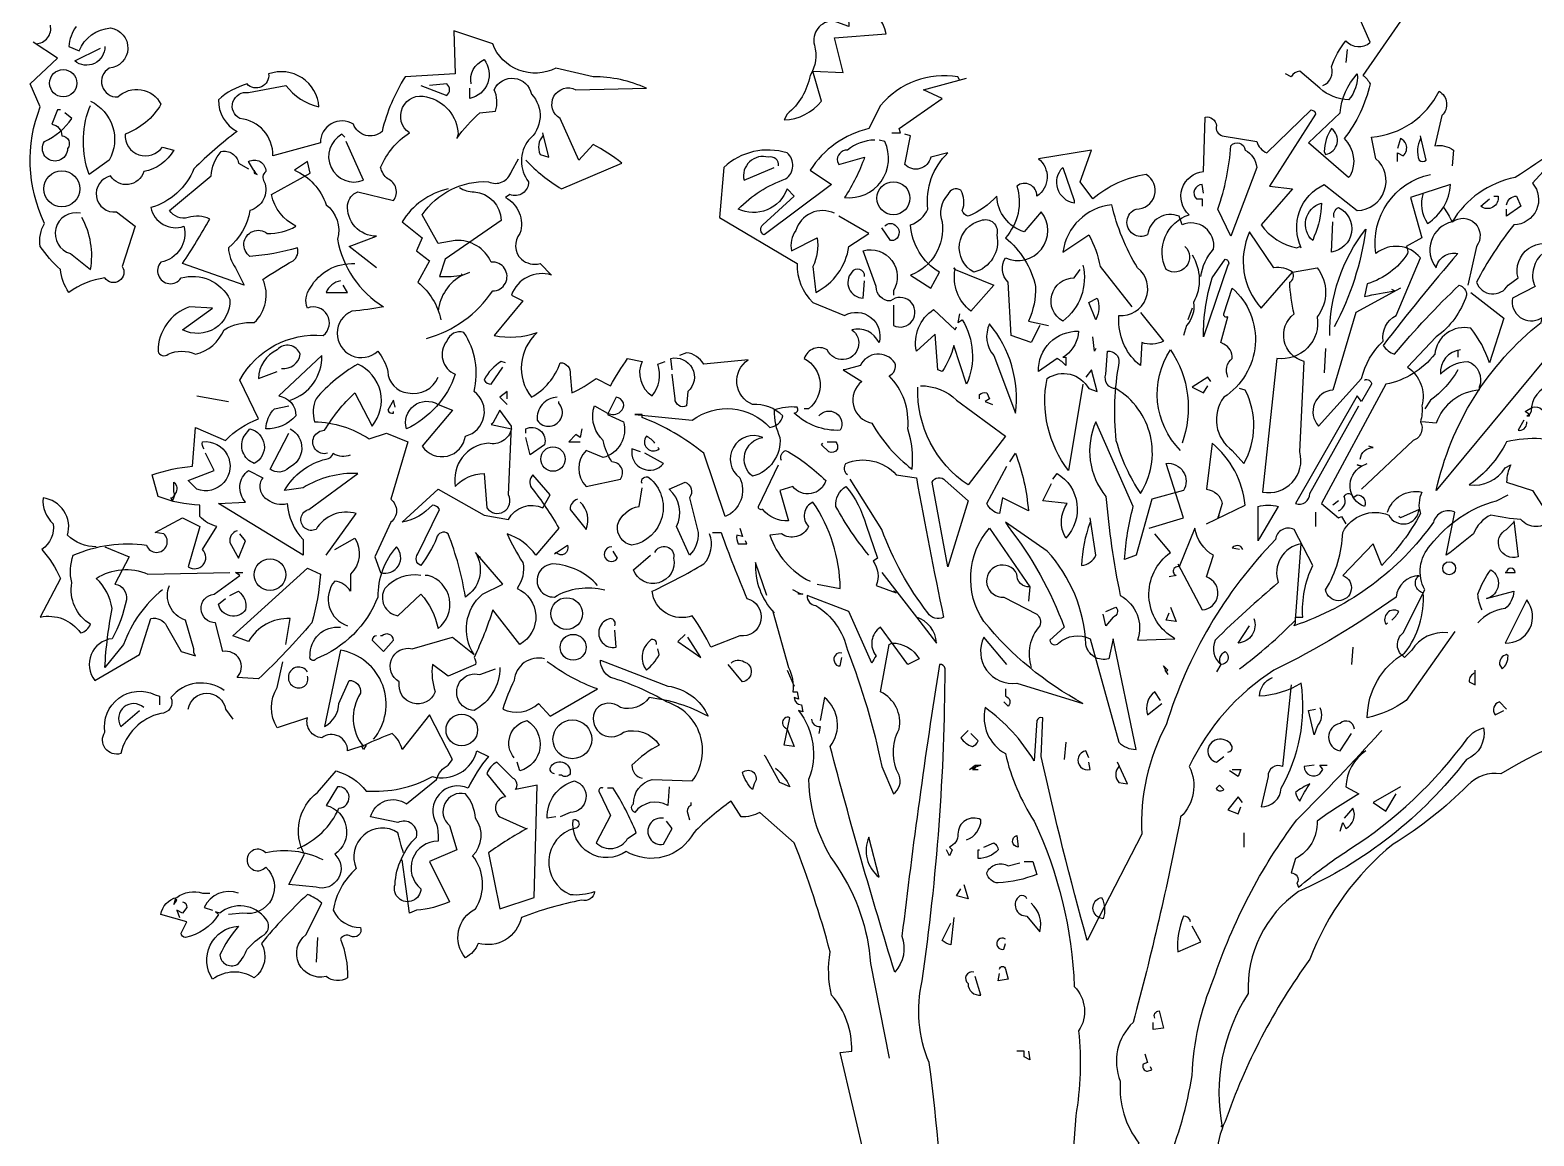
# Model space of a CAD drawing. Extents: x 41749 to 92598, y -24291 to 29432.
# Drawn here: x 43452.2 to 43516.6, y -23389.5 to -23342.2 of the extents above; entities that cross this region are included whole.
import ezdxf

# ---------------------------------------------------------------- set-up
doc = ezdxf.new("R2010")
doc.units = 0
doc.header["$MEASUREMENT"] = 0
doc.layers.get('0').update_dxf_attribs({"linetype": 'CONTINUOUS'})
doc.layers.add('ADAKENARI', color=7, linetype='CONTINUOUS')
doc.layers.add('SıVA', color=7, linetype='CONTINUOUS')

# ---------------------------------------------------------------- blocks, each defined once
blk = doc.blocks.new('agç2')
at = {"color": 0}
for points in [[(17.57, 89.402, 0.4142), (17.928, 90.179, -0.085083), (18.526, 91.255, 0.409286), (19.542, 91.195), (19.064, 92.271, -0.286789)], [(21.275, 92.749), (19.243, 89.821, -0.099014), (19.542, 89.462, -0.106323), (18.466, 87.191, -0.326889), (18.705, 85.637), (18.645, 85.578), (16.972, 87.012), (18.287, 88.267, -0.165176), (19.004, 89.88, -0.200851), (18.645, 88.805, -0.173203), (17.45, 89.283), (16.614, 90, 0.236053), (16.255, 89.761), (16.016, 89.88)], [(2.271, 94.183, -0.140045), (1.614, 95.08, 0.57489), (0.239, 94.721), (-0.657, 93.645, 0.29335), (-2.211, 93.287), (-2.151, 91.853), (-2.809, 92.092, 0.477875), (-3.586, 91.076, -0.21463), (-3.765, 89.821, -0.178345), (-4.721, 88.207), (-4.841, 87.968, 0.217789), (-3.287, 88.745), (-3.645, 90), (-2.39, 89.94), (-2.749, 91.375), (-0.598, 91.554, 0.213028), (-1.614, 92.869, -0.817993), (-0.837, 93.287, 0.658905), (0.717, 94.482), (1.434, 94.422)], [(-35.976, 91.135, 0.475967), (-35.378, 91.912, 0.663971)], [(-34.303, 91.853, 0.15036), (-34.602, 91.016), (-34.183, 90.837, -0.28447), (-32.869, 91.793, -0.892212), (-32.928, 90.12, 0.789642), (-32.57, 88.924, -0.497391), (-30.777, 88.625, -0.176483), (-32.271, 87.371, 0.748825), (-30.717, 86.833), (-30.239, 86.713, -0.225281), (-31.494, 85.817, -0.647598), (-32.869, 85.637, 0.955292), (-32.629, 84.143), (-31.853, 83.546), (-32.39, 81.873, -1), (-33.108, 81.394, 0.125122), (-34.602, 80.797, -0.137939), (-34.96, 81.753, -0.062256), (-35.797, 82.709, -0.18132), (-35.618, 83.665, -0.210037), (-35.797, 88.506), (-36.215, 89.462), (-35.08, 90.538), (-36.096, 91.195)], [(-15.598, 86.295, 0.068298), (-14.104, 85.1), (-11.594, 86.175, 0.035156), (-12.789, 86.952), (-13.386, 86.295), (-14.163, 88.028, -0.984375), (-13.506, 89.223), (-10.578, 89.283, 0.108856), (-12.789, 89.761), (-14.343, 90.12, -0.448303), (-16.972, 91.135), (-18.586, 91.673), (-18.526, 89.88), (-20.618, 89.761, 0.080551), (-21.574, 87.49, -0.524551), (-22.769, 87.789, 0.59317), (-24.143, 87.012), (-26.116, 86.474, 0.390503), (-27.49, 88.028, -0.868866), (-27.131, 89.104), (-25.578, 89.402, 0.173203), (-24.203, 88.506, 0.499069), (-26.295, 89.88, -0.72995), (-27.191, 89.462, 0.115616), (-28.386, 88.805, 0.276978), (-27.61, 87.49, 0.033035), (-29.402, 85.936, -0.228363), (-31.195, 84.323, 0.456192), (-29.821, 83.546, -0.433426), (-30.777, 82.052, 1.078903), (-29.94, 81.394, -0.36409), (-27.908, 80.498, -0.580322), (-29.88, 79.243), (-28.625, 80.139), (-29.582, 80.199, 0.321106), (-30.896, 78.347, 0.566177), (-30.478, 78.227, -0.211075), (-29.343, 78.227, 0.243835), (-28.147, 79.243, -0.145935), (-26.892, 79.542, 0.321701), (-26.534, 81.335, -0.013153), (-25.279, 82.112, 0.333328), (-25.1, 82.649, -0.053406), (-27.072, 82.291, -1.029831), (-26.355, 83.247, 0.141342), (-25.159, 83.546, -0.23027), (-26.175, 84.861), (-24.562, 85.757), (-24.681, 86.235), (-25.219, 85.876, -0.215332), (-23.904, 84.442, -0.302765), (-23.426, 83.008, 0.214661), (-21.514, 80.199, -0.032745), (-22.829, 80.02, 1.185196), (-21.753, 78.347, -0.115112), (-21.335, 77.51, 0.379791), (-20.498, 76.614, 0.362045), (-19.243, 77.271)], [(-33.108, 91.016, -0.637756), (-34.363, 90.418), (-33.287, 90.956)], [(-17.869, 89.462, -0.350769), (-17.331, 90.478, -0.561172), (-17.928, 88.865), (-17.928, 89.283)], [(-21.813, 81.813), (-22.948, 82.709), (-21.813, 83.127, -0.43013), (-23.008, 84.442, -0.263626), (-22.59, 84.98), (-21.096, 84.622, 0.489075), (-21.335, 85.518, -0.178345), (-21.633, 85.996, -0.14975), (-20.438, 87.43, -0.856918), (-19.721, 88.924, -0.338852), (-18.406, 87.371), (-18.466, 87.191, -0.055374), (-17.51, 88.267), (-16.853, 88.327, 0.195877), (-16.912, 89.223, -0.724503), (-15.359, 89.044, -0.43483), (-15.478, 87.131, 0.345184), (-15.478, 85.398, -0.544022), (-16.255, 84.861), (-16.434, 84.741, -0.362045), (-15.837, 83.247, 0.396576), (-15.777, 82.171, 0.236053), (-15, 81.992), (-14.522, 81.514, 0.401123), (-16.195, 80.677), (-15.717, 80.438), (-16.912, 79.004, 0.137604), (-15.12, 79.124, 0.396027), (-15.359, 76.434, 0.180374), (-14.163, 77.869, -0.463791), (-13.745, 77.39), (-13.685, 76.614, 0.051575), (-12.669, 77.211), (-12.072, 76.912, -0.023788), (-11.355, 78.048), (-10.757, 77.928, 0.368179), (-10.339, 76.494, 0.264557), (-10.1, 77.809), (-9.801, 77.928)], [(2.45, 89.641), (2.39, 89.761, 0.262833), (-0.837, 88.566), (-1.315, 87.61, 0.194489), (-3.765, 85.876), (-2.869, 85.279), (-5.677, 83.187, -0.535172), (-5.737, 83.606), (-4.422, 84.801), (-4.721, 85.1, -0.445358), (-6.753, 84.263, -0.112671), (-4.781, 85.518, 0.498764), (-4.721, 86.594, 0.269211), (-7.351, 85.996), (-7.53, 83.904), (-4.303, 81.992, 0.212448), (-3.645, 80.378), (-2.331, 79.841, -0.669449), (-0.896, 78.705, 0.362045), (-2.032, 79.243, -1.319412), (-3.048, 78.406, 0.480621), (-4.004, 78.048, -0.538818), (-3.825, 75.956), (-4.004, 75.956)], [(-19.96, 89.402), (-18.884, 88.984, 0.5), (-18.884, 89.462), (-19.602, 89.402)], [(11.833, 82.709, -0.931778), (11.056, 81.753, -0.45929), (12.012, 84.024, -0.660172), (12.61, 85.817), (12.669, 88.088, -0.442368), (13.147, 87.729, 0.4142), (13.386, 87.311), (14.821, 87.072, 0.219635), (15.239, 86.594), (17.092, 88.386, -0.333328), (17.271, 88.207), (15.359, 85.219), (16.315, 85.1), (15, 83.606, 0.188675), (16.494, 82.649), (16.614, 82.709), (16.673, 82.649, -0.420059), (17.629, 85.279), (19.004, 84.203, 0.685608), (19.781, 86.355), (19.602, 87.251, 0.263565), (22.41, 89.163, -0.49028), (22.53, 88.147), (22.231, 86.892, -0.205246), (23.008, 86.713), (22.948, 86.056)], [(-34.96, 88.386), (-35.08, 88.386), (-35.319, 87.789, -0.38205), (-34.9, 87.311, -0.618027), (-34.661, 86.773, -1.341293), (-35.618, 87.072, 0.132751), (-34.482, 88.028), (-34.781, 88.267)], [(-33.705, 88.745, -0.432632), (-32.928, 86.295), (-33.765, 85.697, -0.173904), (-33.765, 88.446), (-33.705, 88.566)], [(17.689, 86.534, 0.659393), (17.928, 87.61, 0.139038), (17.629, 86.653), (17.689, 86.534)], [(28.865, 87.968, -0.032425), (25.578, 85.578, 0.210526), (22.948, 83.725, 0.557053), (22.291, 81.813, -0.431534), (23.187, 82.41, 0.015289), (20.08, 78.586, 0.162277), (20.558, 78.227, -0.030579), (23.247, 81.096, -0.355026), (23.546, 80.677, -0.161758), (22.291, 78.944), (21.096, 77.689, -0.32045), (21.693, 76.076, -0.099014), (21.633, 75.418, -0.46698), (21.335, 74.641), (19.183, 72.61)], [(-23.127, 87.251), (-23.247, 87.371, 0.940445), (-22.351, 85.458), (-23.068, 87.072)], [(-14.88, 87.311, 0.292984), (-15, 86.534), (-14.641, 86.414), (-14.88, 87.43)], [(-1.076, 87.131, 0.162277), (-2.211, 86.713, 0.463791), (-2.629, 86.235), (-2.57, 86.116), (-1.494, 86.414, -0.058853), (-2.331, 84.741, 0.588898), (-0.657, 87.072), (-0.896, 87.131)], [(5.797, 79.422), (5.438, 78.705), (4.602, 79.004), (4.482, 81.215, -0.355026), (4.363, 82.231, 0.788391), (5.857, 84.143), (5.139, 83.307, -0.312881), (4.004, 84.801, -0.116058), (2.809, 83.964, -0.265564), (2.57, 84.203, 0.226822), (2.51, 85.04, 0.49527), (1.972, 84.861, 0.295303), (1.733, 83.725, -0.346893), (0.418, 81.514), (1.255, 80.976), (1.614, 81.633, -0.244461), (0.418, 83.606, 0.215332), (1.135, 84.263, -0.236053), (1.972, 86.594), (1.255, 86.414, -0.59729), (0.179, 86.116), (0.418, 87.311), (0.179, 87.371)], [(13.745, 83.127), (13.207, 84.263, 0.065445), (13.745, 86.892, -0.659393), (14.343, 86.713, -0.236053), (14.821, 85.996), (13.745, 83.127)], [(20.677, 86.235), (20.677, 86.594), (20.916, 86.474, 0.302765), (21.036, 86.952, 0.265564), (20.797, 87.191), (20.677, 86.773)], [(21.633, 87.191, 0.195877), (21.574, 86.295, 0.4142), (21.873, 86.295), (21.633, 87.311)], [(28.207, 87.43), (26.295, 85.339, -0.63649), (25.518, 83.606, 0.04776), (23.964, 81.215, 0.639832), (25.279, 81.096), (25.697, 81.394, -0.689148), (27.43, 82.649, 0.369919), (26.355, 81.813, 0.225418), (26.414, 81.036), (25.458, 80.558, 0.638885), (26.653, 79.721, -0.813461), (26.892, 78.108), (22.291, 72.55, -0.173706), (26.653, 79.542, -0.490295), (28.984, 80.677), (28.446, 79.721, -0.489075), (28.984, 78.765), (31.375, 79.124), (31.673, 78.825)], [(-26.892, 85.876), (-26.892, 85.757), (-26.773, 85.697, -0.051575), (-27.131, 86.235, -0.580322), (-26.414, 85.817, 0.442368), (-26.474, 85.398, -0.445358), (-27.072, 84.203, -0.177689), (-27.968, 82.649, 0.15036), (-27.669, 81.813), (-27.311, 81.096), (-29.88, 81.992, 0.019806), (-28.745, 83.845, 0.195877), (-29.641, 83.904, -0.32045), (-30.418, 84.203), (-28.685, 85.637, -0.171616), (-28.267, 86.653, -0.427887), (-27.55, 86.175), (-27.131, 85.936)], [(-5.08, 86.056, 0.541687), (-5.498, 86.414, 0.576218), (-6.514, 85.458), (-5.259, 85.996)], [(12.49, 81.454, -0.149368), (13.028, 82.59, 0.589905), (11.713, 83.606), (11.594, 83.964, 0.490158), (10.279, 83.187, -1.060547), (9.801, 84.263, 0.776093), (10.219, 85.697, 0.142365), (8.008, 84.681), (7.47, 85.398), (7.948, 86.713), (5.737, 86.355, -0.50354), (5.677, 84.801, 0.628937), (4.841, 85.219, -0.265564), (4.363, 83.068, -0.169571), (5.618, 81.036, -0.119873), (5.319, 79.602), (6.155, 79.422)], [(-19.721, 78.884, 0.179703), (-16.972, 80.857, 1.048752), (-17.032, 82.052, 0.319077), (-18.526, 82.948), (-19.243, 82.829), (-19.9, 84.024, -0.261322), (-17.151, 85.398, 0.45993), (-16.195, 85.817), (-15.896, 86.355)], [(7.231, 84.622), (7.231, 84.502, -0.602081), (6.753, 85.996), (7.231, 84.622)], [(-18.347, 85.159, 0.15036), (-17.749, 84.98, -0.384125), (-16.614, 83.785), (-18.944, 82.171), (-19.183, 81.454, 0.045349), (-18.227, 81.514), (-17.928, 81.633)], [(12.61, 84.92), (12.55, 85.279, 0.663971), (12.311, 84.681), (12.55, 84.681), (12.55, 84.382)], [(20.797, 80.976), (18.944, 79.96), (17.988, 76.733, 0.621735), (17.39, 75.239), (19.183, 77.211, -0.145264), (20.08, 78.765, -0.318115), (20.618, 79.841), (21.633, 82.231, 0.4142), (19.781, 82.41, -0.3983), (22.052, 85.697)], [(21.753, 84.92, 0.240036), (21.932, 83.665, 0.2379), (22.888, 85.279), (21.215, 84.741), (21.693, 83.068), (21.036, 82.709, -0.236053), (21.096, 82.41, -0.178345), (19.422, 81.155), (19.303, 80.618, -0.026764), (20.558, 80.857), (20.438, 80.916)], [(-18.825, 85.1, 0.203552), (-20.737, 83.725), (-19.9, 83.068), (-20.139, 82.53), (-19.602, 82.112), (-20.08, 81.215, -0.169113), (-19.124, 79.661)], [(28.028, 74.402, 0.152817), (25.219, 74.582, -0.122787), (23.665, 72.789, 0.295853), (25.159, 73.506), (25.398, 73.625, 0.119873), (25.219, 72.908), (26.295, 72.55), (27.072, 71.355, -0.477066), (25.817, 71.355, -0.0401), (24.562, 71.534, 0.198517), (23.845, 70.757, -0.006836), (22.709, 69.861), (23.068, 71.653, 0.45993), (22.171, 71.235, -0.158264), (16.375, 66.932), (16.434, 67.052), (16.434, 67.291), (16.733, 67.291, -0.124191), (17.151, 69.442), (16.375, 70.936, 0.514618), (15.598, 70.518, 0.118927), (11.056, 62.809, 0.137955), (10.04, 58.267), (8.247, 54.801, -0.704712), (8.367, 55.637, -0.204086), (8.426, 54.741), (8.247, 54.801), (7.769, 53.845, -0.014694), (5.857, 61.494), (5.916, 63.108, 0.4142), (5.677, 62.988), (5.558, 61.315, 0.101822), (3.526, 63.526, 0.33992), (4.363, 61.614, 0.085938), (5.558, 58.805, -0.100525), (7.231, 51.932, -0.35463), (7.41, 50.08, -0.067169), (7.291, 46.554), (6.574, 36.873)], [(1.853, 41.116, 0.021927), (1.195, 48.765, -0.158203), (0.896, 52.171, 0.03566), (1.853, 65.139, 0.4142), (1.614, 65.319, 0.009659), (0.06, 54.024, -0.276978), (-0.239, 52.53, -0.010941), (-2.928, 61.912, 0.406937), (-3.167, 63.944), (-3.347, 62.988)], [(17.151, 82.948, -0.592255), (17.51, 84.502, -0.099731), (17.211, 83.127), (17.151, 82.948)], [(24.681, 84.801), (24.861, 84.801, -0.707504), (24.143, 84.382), (24.502, 84.681)], [(25.219, 84.442, -0.380188), (25.637, 84.801), (25.817, 84.382), (25.219, 83.964), (25.219, 84.263)], [(-34.124, 84.084, 0.975662), (-34.542, 82.41), (-33.705, 81.753, 0.17128), (-34.064, 83.904)], [(-2.749, 84.084, 0.456619), (-4.363, 83.367, 0.205246), (-4.542, 82.53), (-3.466, 83.068, -0.146759), (-3.645, 81.873), (-3.526, 80.797, 0.245285), (-2.151, 82.709), (-1.315, 83.247), (-2.57, 83.964)], [(9.98, 79.96), (10.936, 78.765, -0.204086), (10.04, 78.705), (9.98, 77.749, -0.226822), (9.084, 79.602), (9.084, 79.841, 0.749039), (9.861, 81.813, -0.077942), (8.785, 84.442, 0.34404), (6.753, 82.47), (7.829, 83.187, -0.080353), (8.307, 81.873), (9.622, 80.199)], [(18.048, 83.904, -0.4142), (18.227, 84.323, -0.738571), (17.928, 82.47), (17.988, 83.725)], [(22.59, 84.323, -0.062256), (22.948, 83.725, -0.882339), (23.964, 82.709), (23.606, 81.096)], [(-0.657, 83.546, -0.5), (-0.179, 83.546, -0.582718), (-0.299, 82.948), (-0.418, 82.948), (-0.777, 83.486)], [(3.347, 83.785, -0.630219), (4.004, 83.187, -0.40654), (3.048, 81.633, -0.689621), (3.347, 83.785)], [(16.315, 81.633), (17.331, 81.813, -0.352936), (17.331, 79.781, -0.5103), (15.657, 78.048), (15.06, 72.49, 0.554825), (16.614, 74.163), (16.793, 77.928, -0.628204), (16.375, 79.9, -0.044617), (16.195, 81.215, 0.4142), (16.315, 81.633, 0.205246), (15.538, 81.813), (14.522, 83.307, 0.298126), (15, 80.139), (16.315, 81.633)], [(17.869, 79.004, -0.174072), (19.363, 83.426, -0.088486), (18.048, 79.363)], [(-33.466, 70.219, -0.206955), (-34.661, 70.697, 0.457672), (-35.677, 72.251, 0.243301), (-35.259, 71.175, -0.282349), (-35.737, 70.1, -0.081024), (-34.96, 68.904), (-35.797, 67.291, -0.303375), (-34.124, 66.633, 0.224854), (-33.705, 66.992, -0.311218), (-34.482, 68.725, -0.155243), (-34.422, 69.861, -0.142853), (-31.375, 70.279, 1.280762), (-30.657, 70.757), (-31.016, 70.817), (-29.88, 71.414), (-29.163, 71.056), (-29.641, 69.382, 0.904984), (-29.044, 70.1), (-28.446, 71.056, -0.135742), (-29.163, 71.474), (-29.163, 71.952, -0.08728), (-30.896, 72.311), (-31.135, 73.207, -0.068298), (-29.462, 73.566), (-29.343, 75.179), (-28.088, 74.641, -0.111496), (-26.713, 75.538), (-27.49, 77.151, -0.299683), (-24.024, 79.004, 0.876053), (-24.681, 80.139, -0.268112), (-24.562, 80.976, -0.290573), (-22.709, 81.992)], [(-0.299, 80.259), (-0.299, 79.422, 1.877945), (-0.418, 80.438, -0.4142), (-1.016, 81.036), (-1.554, 82.53, -0.674286), (-0.299, 80.857), (-0.299, 80.677)], [(12.131, 82.351, -0.272202), (12.191, 80.378, -0.236053), (11.892, 79.422), (11.773, 79.004)], [(12.61, 78.944, -0.079437), (12.968, 81.394), (13.506, 82.171, -0.618027), (13.625, 81.932), (12.61, 78.944)], [(-18.287, 81.574), (-18.227, 81.514, 0.247803), (-19.243, 80.02)], [(-1.494, 81.454, 0.741867), (-2.032, 81.633, 0.6409), (-1.554, 80.558), (-1.494, 81.275)], [(2.271, 81.753), (3.884, 81.096), (2.928, 80.02, -0.284134), (2.271, 81.753), (2.211, 81.813), (2.271, 81.753)], [(7.59, 81.932, -0.297256), (6.753, 79.602, -0.782791), (7.231, 81.394), (7.47, 81.753)], [(-23.307, 81.275, 0.25296), (-23.904, 80.797), (-23.008, 80.797), (-23.187, 81.096)], [(13.625, 77.271, -0.35614), (13.805, 78.048, 0.302765), (13.446, 78.645), (13.327, 78.705), (13.625, 79.781, -0.618027), (13.446, 79.9), (13.805, 80.976, -0.499023), (13.446, 76.434, 0.420273), (13.805, 74.223), (14.283, 73.685, 0.254562), (14.343, 76.733), (14.104, 76.793)], [(23.725, 80.797), (25.1, 79.721), (24.502, 77.869, 0.096893), (23.725, 79.303, 0.449585), (22.231, 78.227, -0.175735), (20.199, 76.972), (17.51, 72.012), (18.227, 71.414), (18.347, 71.474), (18.526, 71.175)], [(8.127, 79.661), (7.829, 80.378), (8.187, 80.558, -0.195877), (8.127, 79.661)], [(2.45, 79.9), (2.39, 79.542), (2.57, 79.661, -0.242218), (2.749, 76.972), (2.211, 78.586, -0.092926), (1.733, 77.51), (1.554, 77.57), (1.434, 79.064), (0.657, 78.347, -0.309006), (1.375, 80.08), (2.271, 79.243), (2.331, 79.363)], [(3.705, 79.482, 0.305054), (3.884, 78.167), (4.781, 75.777, 0.208984), (3.705, 79.482)], [(-19.243, 76.135), (-18.645, 75.896), (-19.9, 74.402, 0.693726), (-18.108, 74.821, 0.640244), (-17.749, 76.673, 0.209961), (-18.167, 79.124, 0.4142), (-18.884, 78.765, 0.502121), (-18.526, 77.39, -0.199463), (-20.558, 75.12, -0.690872), (-19.243, 76.135)], [(6.873, 78.167), (6.753, 78.108), (6.873, 78.108), (6.873, 77.749, 0.099014), (6.514, 78.048), (5.737, 77.51, -0.428558), (7.41, 79.183, -0.211655), (6.873, 78.167)], [(-25.757, 77.629, 0.403595), (-24.98, 78.227, 0.566177), (-25.936, 78.406, 0.2939), (-26.713, 77.211), (-25.936, 77.51)], [(-3.406, 75.657, -0.923187), (-2.51, 75.06, -0.205933), (-4.422, 75.777, 0.618027), (-4.303, 76.016, 0.123093), (-5.259, 75.896, 0.111496), (-5.02, 74.761, -0.361099), (-6.155, 73.147, -0.656662), (-5.737, 74.761, 0.887543), (-6.693, 73.088, -0.427811), (-7.291, 71.474), (-8.187, 74.104, 0.077148), (-10.757, 75.598), (-10.757, 75.717), (-11.056, 75.717), (-8.665, 75.478, -0.386002), (-5.438, 75.179, 0.310577), (-4.9, 75.657, 0.21463), (-6.155, 76.135, -0.608597), (-6.335, 77.988), (-8.187, 77.809, 0.236053), (-8.904, 78.287), (-9.203, 78.167)], [(-2.331, 77.57), (-2.39, 77.57), (-1.614, 77.092, 0.643906), (-1.195, 75.359, 0.101837), (0.478, 73.446, 0.105927), (0.299, 75.12, 0.22554), (-0.478, 77.331, 0.4142), (-0.239, 77.869, 0.580322), (-1.673, 77.749), (-2.331, 77.57)], [(8.964, 76.793, -0.523941), (8.546, 77.39), (8.606, 78.347, -0.5), (9.084, 77.869, 0.072708), (8.964, 74.641, 0.077194), (9.98, 72.43, 0.423996), (8.964, 76.793)], [(11.653, 74.223, -0.356445), (11.235, 78.406, -0.241074), (11.713, 74.522)], [(23.307, 78.406, 0.4142), (22.47, 77.39, -0.198578), (23.606, 77.928, -0.4142), (24.084, 76.853), (24.084, 76.733, 0.297668), (22.291, 75.359), (21.693, 75.418)], [(-25.398, 76.315, 0.335266), (-24.084, 78.167), (-25.876, 76.494, -0.380188), (-25.159, 75.657, -0.218826), (-26.414, 75.12, -0.173203), (-26.056, 75.956), (-25.458, 76.076)], [(-23.845, 74.104, -1.144211), (-23.964, 75.06, -0.070038), (-22.709, 76.614), (-21.992, 75.239, 0.501633), (-22.59, 77.809, 0.085571), (-24.323, 76.375, 0.186783), (-24.382, 75.418, -0.14386), (-22.112, 74.701), (-21.394, 74.94), (-20.498, 74.582), (-21.215, 72.191, -0.506302), (-21.215, 71.235), (-21.873, 69.801), (-21.633, 69.143, 0.762985), (-20.976, 70.219, 0.185364), (-21.753, 68.127, -0.20929), (-24.323, 65.558, -1), (-24.562, 65.677, -0.463791), (-23.307, 66.873)], [(-16.434, 77.869), (-16.614, 77.928, 0.132751), (-17.331, 77.151, 0.236053), (-17.032, 76.972), (-16.554, 77.689)], [(-9.502, 77.57), (-9.562, 78.048, -0.775711), (-8.845, 76.673), (-8.904, 76.076, -0.566177), (-9.382, 76.375), (-9.502, 77.39)], [(7.59, 76.972), (6.992, 73.386, -0.216599), (6.096, 77.211, -0.447189), (7.829, 76.793), (8.187, 76.673), (7.948, 77.57), (7.709, 77.271)], [(19.303, 77.151, -0.535172), (19.602, 76.972), (19.183, 76.255), (19.004, 76.494), (16.434, 72.012, 0.523941), (17.032, 72.43), (19.064, 76.076)], [(23.187, 77.57, -0.109482), (22.052, 76.315), (21.813, 75.956)], [(26.295, 76.016, -0.632065), (26.773, 75.538), (26.773, 75.299), (27.49, 76.255, -0.680847), (27.729, 75.717), (27.55, 74.821, 0.580322), (28.386, 76.315, 0.820084), (26.235, 75.837), (26.175, 75.717), (25.996, 75.837), (26.295, 76.016)], [(-14.283, 76.434, 0.437042), (-15.12, 75.478, 1.073196), (-14.223, 76.195), (-14.223, 76.255)], [(-12.191, 75.777, 0.323349), (-11.653, 75.837, 0.697281), (-11.833, 76.434), (-12.191, 75.717), (-11.534, 75.418, -0.421158), (-12.371, 73.924), (-13.088, 74.223, 0.400543), (-13.088, 72.729), (-11.653, 73.028, 0.60791), (-12.012, 73.745, -0.092926), (-12.371, 74.641, -0.257919), (-12.789, 75.896), (-12.729, 76.076), (-12.191, 75.777)], [(0.837, 76.912, -0.195694), (2.331, 76.315), (4.363, 74.821), (2.809, 72.789, -0.258652), (0.717, 76.853)], [(3.287, 76.375), (3.287, 76.554, -0.236053), (3.586, 76.614), (3.705, 76.375), (3.526, 76.255), (3.825, 76.135)], [(-21.036, 76.016), (-21.096, 76.315), (-21.335, 75.896, 0.4142), (-21.096, 75.777), (-21.096, 75.837)], [(-16.972, 75.359), (-17.032, 75.299), (-16.195, 75.12, -0.422256), (-17.151, 74.522, 0.445663), (-18.526, 72.729, -0.209656), (-17.331, 73.267), (-17.211, 71.833, 0.945984), (-16.315, 72.371), (-16.195, 75.239), (-16.673, 75.896), (-16.972, 75.359)], [(-27.072, 75.12, -0.701004), (-26.892, 73.685, -0.468369), (-27.311, 74.821), (-27.072, 75.12)], [(-25.398, 75.12, -0.632828), (-25.458, 73.506, -0.388977), (-26.235, 73.446), (-25.458, 74.94)], [(-15.598, 74.94), (-15.598, 75.12, -0.669312), (-14.821, 74.462), (-15.418, 74.044), (-15.598, 74.761)], [(10.339, 70.996), (11.773, 71.414), (11.056, 73.685, -0.618027), (11.773, 72.55), (10.458, 72.191), (9.801, 69.861), (9.323, 69.681, -0.048447), (9.681, 71.892), (8.127, 75.418, 0.283707), (8.546, 72.311, 0.030441), (9.143, 68.187, -0.369919), (9.861, 66.335), (11.414, 66.394, -0.550293), (11.235, 69.98), (10.578, 70.757)], [(25.936, 75.478), (25.697, 75.06, 0.45993), (26.056, 75.359), (26.056, 75.418)], [(-28.984, 74.283, -0.236053), (-29.044, 74.582, -1.2724), (-29.283, 72.61), (-29.641, 72.968), (-28.566, 73.386), (-28.924, 74.104)], [(-10.219, 74.522, 0.099014), (-10.578, 74.821, 0.895035), (-10.04, 74.283), (-10.1, 74.343)], [(-3.048, 74.582), (-2.689, 74.582, -0.236053), (-2.629, 74.283, -0.4142), (-2.988, 74.163), (-3.287, 74.462), (-3.227, 74.522)], [(12.729, 71.175), (14.343, 71.952, 0.194931), (12.968, 74.522), (12.729, 72.61, -0.335129), (13.386, 72.012), (13.207, 71.414), (13.267, 71.534)], [(-23.904, 69.861), (-22.649, 71.594, 0.345856), (-24.323, 70.936, -1.086792), (-24.622, 71.773), (-22.59, 73.267, 0.147873), (-24.861, 72.669), (-25.637, 72.55, -0.205246), (-23.904, 73.865, 0.343094), (-23.606, 74.104, 0.248367), (-22.888, 74.044)], [(-10.817, 74.163), (-11.175, 74.283, 0.784103), (-9.861, 73.685), (-10.637, 74.104)], [(-4.96, 73.805, -0.4142), (-4.781, 74.223, -0.068741), (-3.108, 72.968, -0.613083), (-4.482, 72.729), (-5.02, 72.55), (-4.661, 71.295, -0.248093), (-5.737, 71.773, -0.618027), (-5.916, 71.892), (-5.08, 73.625)], [(4.542, 73.745), (4.781, 74.104, -0.071396), (5.319, 71.713), (4.243, 72.251), (4.124, 71.594, -0.236053), (3.586, 72.012), (4.422, 73.566)], [(19.124, 73.865, -0.368179), (19.661, 74.343), (19.482, 74.402)], [(-28.386, 72.012), (-27.251, 72.072, -0.451447), (-27.131, 73.386), (-26.534, 73.088, 0.461777), (-26.355, 72.191, 0.236053), (-25.518, 72.012, 0.176865), (-24.861, 70.518), (-24.861, 69.861), (-28.386, 72.012)], [(-2.211, 73.207, -0.369919), (-2.271, 73.685, -0.322647), (-0.179, 73.207), (0.657, 73.088, 0.00798), (1.793, 67.291, -0.4142), (1.135, 67.47, -0.077515), (-0.777, 70.936), (-2.092, 73.028)], [(6.335, 73.028), (6.514, 73.267, -0.480316), (6.873, 70.578, -0.290115), (6.932, 72.012), (5.916, 72.131), (6.275, 72.849)], [(18.227, 71.713, 0.4142), (18.466, 72.311, -0.819794), (18.825, 72.251), (19.004, 72.371, -0.566177), (19.303, 71.892, -0.644958), (19.183, 73.566), (19.004, 73.625), (19.183, 73.566), (19.422, 73.685)], [(-30.179, 72.43), (-30.299, 72.131), (-30.359, 72.251, 0.618027), (-30.239, 72.49), (-30.239, 72.908, -0.369919), (-30.179, 72.43)], [(-17.629, 69.861, -0.38205), (-18.108, 68.127, 0.053894), (-18.825, 70.757, 0.566177), (-19.303, 70.578, -0.062256), (-19.96, 69.442, -0.535172), (-20.08, 69.92), (-19.183, 71.773, 0.236053), (-19.482, 71.952, -0.164429), (-20.737, 71.235), (-19.243, 72.61), (-17.331, 71.534), (-16.315, 71.355, -0.400864), (-14.88, 71.833), (-14.582, 72.371), (-15.299, 73.207, 0.343094), (-15.359, 72.669, -0.040558), (-14.223, 70.996), (-15.179, 69.861, 0.162277), (-16.375, 70.757, 0.038391), (-15.717, 69.562, -0.212204), (-15.956, 68.486, -0.615097), (-15.837, 66.155), (-16.972, 67.59, -0.03656), (-17.749, 65.618, -0.236053), (-17.689, 65.319), (-18.825, 64.841), (-19.482, 65.319, 0.109772), (-19.363, 64.183, -0.906464), (-20.857, 64.602, -0.872879), (-20.319, 65.976), (-18.645, 66.454), (-17.749, 65.737, -0.380005), (-17.39, 68.247), (-16.554, 68.665), (-17.689, 69.98)], [(-10.757, 72.849, -0.780762), (-10.458, 73.088, -0.63501), (-11.175, 70.279, -0.403961), (-11.773, 71.116, -0.290024), (-10.876, 71.892), (-10.757, 72.669)], [(-8.785, 69.861), (-9.323, 71.056, 0.335037), (-9.622, 72.61), (-8.964, 72.908, -0.5), (-8.785, 72.251), (-8.426, 70.817, -0.220596), (-8.785, 69.861)], [(-1.315, 69.861, -0.047333), (-2.689, 71.892, -0.291199), (-2.271, 72.729, -0.104111), (-1.434, 71.116), (-0.956, 69.741), (-1.135, 69.622, -0.257767), (-1.016, 68.606), (-0.179, 68.307), (-0.299, 68.367)], [(1.972, 69.382), (1.315, 72.908, -0.561981), (1.853, 72.968), (2.809, 72.131), (1.972, 69.382)], [(-13.446, 72.191, 0.355026), (-13.745, 71.773), (-13.088, 70.936, 0.313034), (-13.327, 72.072)], [(-3.466, 68.665), (-2.51, 68.486, 0.145935), (-3.645, 72.072, 0.523941), (-3.825, 71.056, -0.45993), (-4.96, 70.757), (-5.438, 70.697, 0.199142), (-3.765, 68.785)], [(20.259, 71.653, -0.384506), (21.693, 72.49, 0.195877), (21.633, 71.594, -0.073074), (20.02, 69.442), (19.661, 70.339), (18.406, 69.024, -1.743393), (17.689, 68.426, 0.124786), (18.406, 70.817, -0.390579), (20.319, 71.534, 0.76149), (21.574, 71.773), (20.797, 71.414), (20.737, 71.474)], [(22.769, 66.633, 0.295853), (21.275, 65.916), (20.976, 65.618, -0.531342), (20.916, 66.633), (21.813, 68.426, -0.321411), (22.052, 70.279, -0.165146), (24.801, 72.131), (25.279, 72.371)], [(7.888, 71.235, 0.077118), (7.53, 69.442, 0.267303), (8.127, 69.861), (7.888, 71.414)], [(14.94, 70.578), (14.88, 70.458), (14.88, 71.892, -0.145767), (15.717, 71.892), (14.94, 70.578)], [(-27.61, 70.876, 0.38205), (-27.908, 70.398), (-27.55, 69.741), (-27.251, 70.458), (-27.49, 70.757)], [(-7.829, 70.817), (-7.47, 70.817, 0.014771), (-6.394, 68.068, -0.94693), (-6.693, 66.514), (-7.888, 66.036, 0.033691), (-8.665, 67.351, -0.489075), (-10.339, 68.367, 0.024368), (-8.187, 69.502, 0.28447), (-7.948, 70.757)], [(-6.693, 70.996), (-6.574, 70.637), (-6.813, 70.697, 0.162277), (-6.753, 70.339), (-6.394, 70.339), (-6.454, 70.458)], [(4.422, 65.319), (3.466, 66.454, 0.598862), (4.841, 64.542), (7.59, 63.705, -0.099014), (3.466, 67.112, -0.340195), (3.705, 70.996), (5.378, 68.546), (5.319, 67.948)], [(4.482, 71.056, -0.076447), (6.813, 66.873), (6.215, 66.335, 0.704712), (6.574, 66.215, -0.30159), (7.888, 66.394), (9.084, 62.092, 0.21463), (9.801, 61.793), (8.845, 66.394), (8.665, 65.558, -0.445358), (7.709, 66.155, 0.17659), (6.096, 70.04), (4.363, 71.235), (4.482, 71.056)], [(11.534, 69.502), (12.55, 67.59, 0.819794), (12.729, 68.964), (13.028, 69.861, -0.236053), (12.251, 70.996), (11.594, 69.382, 1), (11.474, 69.024), (11.175, 68.964)], [(25.518, 71.295), (25.697, 69.801, -0.940643), (25.219, 70.936), (25.518, 71.235)], [(-33.108, 70.219), (-32.092, 69.801), (-32.689, 68.665, -0.4142), (-32.211, 68.008, -0.077194), (-32.809, 66.394, 0.59314), (-33.526, 64.661), (-31.673, 65.737), (-31.195, 67.231, -0.333328), (-30.538, 66.932), (-29.94, 65.857), (-29.343, 65.677, -0.236053), (-29.402, 65.976), (-29.761, 67.171, -0.442368), (-30.418, 68.606)], [(-23.546, 70.1), (-22.709, 70.578, -0.359619), (-22.888, 69.084), (-22.888, 68.367, 0.236053), (-23.546, 68.785, 0.533035), (-23.008, 66.932)], [(-14.343, 69.98), (-14.402, 69.92), (-13.865, 70.279, -0.854492), (-14.343, 69.98)], [(-12.012, 70.219, 1.704361), (-11.773, 69.741), (-11.952, 70.04)], [(-10.219, 69.98, -0.909286), (-9.442, 69.741, -0.934128), (-11.116, 69.263), (-10.398, 69.861)], [(14.104, 65.139, 0.04184), (16.434, 67.171), (16.673, 70.339, 0.468109), (15.717, 68.725, 0.018356), (13.088, 66.335, 0.326645), (13.327, 65.319, -0.4142), (13.506, 65.857, -0.741867), (13.327, 65.319), (13.147, 65.02)], [(14.104, 70.1), (13.805, 70.159, -0.489075), (14.163, 70.219), (14.223, 70.1)], [(-12.61, 68.606, 0.204559), (-14.462, 69.502, 1.007538), (-14.402, 68.127, -0.199997), (-12.311, 68.426)], [(-5.558, 68.187), (-6.036, 69.562, 0.203735), (-5.259, 67.47), (-5.319, 67.53), (-4.661, 65.199, -0.146759), (-4.482, 64.183), (-4.303, 64.183), (-4.243, 63.884), (-4.422, 63.944, 0.4142), (-4.124, 63.645), (-4.064, 63.347), (-4.243, 63.406, -0.265564), (-3.825, 60.538, 0.153046), (-2.629, 56.892, -0.133911), (-1.255, 52.888), (-0.478, 48.944)], [(-30.717, 68.426, 0.137131), (-32.331, 66.155), (-33.108, 65.199, -0.032974), (-32.809, 67.649, 0.170273), (-33.466, 68.904, -0.248367), (-31.315, 69.084), (-27.908, 69.143)], [(-25.578, 66.155), (-25.398, 67.231, 0.282669), (-27.131, 66.275), (-27.789, 66.514), (-24.681, 69.323), (-24.143, 69.084, -0.057053), (-24.502, 67.052, -0.026291), (-26.713, 64.721), (-27.61, 64.781, 0.738571), (-28.207, 65.857), (-28.506, 67.052, -0.953979), (-28.566, 68.247), (-27.49, 69.024), (-27.669, 69.143), (-27.371, 69.143)], [(-19.96, 69.024, 0.261322), (-21.454, 68.486, 0.537704), (-20.916, 67.351), (-19.96, 68.247, -0.134644), (-19.243, 66.813, 0.615494), (-19.661, 69.024), (-19.781, 69.024)], [(-0.777, 69.143), (0.657, 67.291), (1.494, 66.215, 0.315536), (0.657, 67.291)], [(5.378, 68.546, -0.449051), (4.841, 69.084, 1.901016), (4.303, 68.127), (5.677, 67.41, -0.302765), (5.797, 66.932, 0.271484), (5.438, 65.199)], [(23.068, 66.693), (21.036, 63.825, -0.103516), (19.422, 63.108, -0.263885), (20.976, 65.797, 0.184021), (21.753, 68.307, -0.641693), (21.574, 69.024, 0.359894), (20.618, 68.127, -0.041519), (15.538, 65.08, 0.142288), (12.012, 61.076, -0.330444), (11.653, 58.984, -0.018387), (9.681, 50.438, 0.308121), (9.143, 47.988, 0.186462), (9.92, 45.418, 0.184647), (9.143, 41.235, 0.124985), (12.131, 48.227, -0.090317), (13.028, 52.231, -0.081436), (16.494, 58.865, 0.012741), (19.96, 62.51), (20.02, 62.57)], [(24.203, 67.59, -0.108093), (24.024, 68.247, -0.070297), (24.562, 69.263, -0.669678), (24.382, 68.068), (25.518, 68.367, -0.21463), (25.159, 67.649, 0.18692), (24.024, 67.052)], [(25.219, 69.143), (25.578, 69.143, 1), (25.219, 69.143), (25.159, 69.143), (25.219, 69.143)], [(-27.908, 68.187), (-27.55, 68.367, -0.282349), (-27.251, 67.59, -0.636856), (-28.386, 67.829), (-28.088, 68.068)], [(-0.359, 66.215, -0.262878), (0.777, 65.558), (0.299, 65.319), (-0.837, 66.873, 0.441696), (-1.016, 65.677, 0.062256), (-1.195, 65.378), (-2.151, 67.53), (-3.884, 68.187, 0.4142), (-3.526, 67.769, -0.20488), (-2.211, 65.916, -0.042053), (-0.777, 61.076), (-0.299, 59.94, 0.350769), (-0.06, 60.717, -0.250916), (-0.06, 62.629, 0.347351), (-0.837, 64.183), (-0.478, 66.155), (-0.359, 66.215)], [(8.546, 67.53), (8.964, 67.709, -0.548935), (8.845, 67.291), (8.546, 66.932), (8.426, 67.41)], [(20.438, 67.171, 0.099014), (20.737, 67.53, 0.777771), (20.199, 66.992), (20.259, 67.052)], [(25.159, 66.215, 0.646576), (26.056, 68.008), (25.159, 66.215)], [(-11.892, 66.932, 0.535172), (-12.072, 67.231, 1), (-11.833, 66.036), (-11.892, 66.753)], [(14.701, 67.231, -0.507782), (14.044, 66.215), (14.522, 66.932)], [(-21.813, 66.514, 0.333328), (-21.992, 66.335), (-21.514, 65.857), (-21.096, 66.335, 0.630219), (-21.574, 66.514), (-21.633, 66.514)], [(-10.159, 66.155, 0.926025), (-10.458, 66.275, 0.396576), (-10.578, 65.08, 0.099014), (-10.04, 65.737), (-10.1, 65.976)], [(-21.932, 62.211, 0.578384), (-23.307, 65.916), (-23.964, 62.749, 0.269913), (-23.367, 63.705), (-22.948, 64.661, -0.455139), (-22.47, 64.124, 0.328934), (-22.351, 61.912)], [(-2.45, 65.797, 0.632828), (-2.749, 65.438, 0.4142), (-2.51, 65.259), (-2.45, 65.618)], [(25.219, 65.737, 0.355026), (24.92, 65.319), (25.04, 65.139, 0.226822), (25.279, 65.677), (25.219, 65.737)], [(-25.1, 57.669, 0.193268), (-23.367, 59.343, 1), (-23.426, 60.239), (-23.904, 59.462, -0.647644), (-23.546, 57.43, -0.795288), (-24.323, 56.056), (-25.458, 56.175), (-24.801, 57.43, -0.37175), (-24.263, 60), (-23.486, 60.896, -0.154297), (-22.231, 60.06, 0.143036), (-19.482, 60.657, 0.416412), (-17.629, 61.733), (-17.151, 61.494, 0.064804), (-17.988, 60.179, 0.7435), (-19.303, 58.685, -0.07106), (-19.243, 57.968, 0.711472), (-19.96, 55.996, -1.156403), (-21.036, 56.175, -0.187744), (-20.139, 58.147, 0.647598), (-20.916, 58.745), (-22.052, 58.984, -0.524124), (-20.558, 59.522), (-19.303, 60.538, -0.219635), (-18.825, 61.135), (-18.645, 61.375), (-19.602, 63.227), (-20.737, 61.793, 0.158417), (-21.155, 62.45, 0.01886), (-22.291, 61.972), (-23.008, 61.733, 0.622437), (-24.084, 62.271, -0.457672), (-24.681, 63.108), (-25.936, 62.689, -0.285706), (-25.936, 64.363), (-25.697, 65.438)], [(-24.681, 65.02, 2.427765), (-24.801, 64.422, 0.302765), (-24.681, 64.841)], [(-16.673, 65.199, -0.276978), (-17.749, 63.406, -1.112411), (-17.51, 64.9), (-16.853, 65.139)], [(-14.821, 65.558, 0.462555), (-16.076, 64.661, 0.034729), (-16.554, 63.466, 0.307983), (-15.06, 63.705), (-14.582, 63.167), (-12.61, 64.303, -0.078186), (-14.701, 65.438)], [(-9.622, 60.239), (-9.681, 59.462, 0.383194), (-11.056, 59.163, -0.566177), (-11.116, 59.522, -0.347336), (-10.339, 60.538), (-8.665, 60.478, 0.522125), (-9.741, 63.765, 0.062256), (-12.072, 64.781, -0.259125), (-12.49, 65.498), (-9.681, 64.422, -0.262924), (-8.008, 63.167, 0.097885), (-10.458, 63.944, -0.315216), (-11.653, 63.526, 0.4142), (-12.669, 63.466, 0.882782), (-11.534, 62.51, -0.333328), (-10.04, 61.972, 0.076187), (-11.175, 61.135, 0.369919), (-10.757, 60.598)], [(-7.052, 65.378, -0.343094), (-6.514, 65.438, -0.795502), (-6.574, 64.602), (-7.171, 65.319)], [(-28.147, 64.243, 0.401978), (-30.359, 63.944, -0.535172), (-30.777, 63.287, 0.285706), (-32.45, 61.614, -0.700424), (-33.108, 62.51, -0.60141), (-31.016, 64.064), (-30.837, 64.004), (-30.837, 63.645)], [(16.255, 64.482), (15.896, 61.076, 0.580322), (15.299, 60.657), (15, 59.402, 0.4142), (15.837, 60.179, 0.166153), (16.673, 64.542, -0.124161), (14.94, 64.004, -0.300507), (15.478, 64.781)], [(23.904, 64.96, 0.386597), (23.665, 64.602), (23.904, 64.482), (23.904, 65.08)], [(-29.641, 63.466, -0.849075), (-28.088, 63.466), (-27.789, 63.048)], [(4.363, 64.303), (4.363, 64.004, -0.566177), (4.482, 63.586), (4.303, 63.765)], [(10.817, 63.825), (10.578, 64.183, 0.32045), (10.279, 63.227), (10.876, 63.705)], [(-31.494, 63.526, 0.873947), (-32.45, 62.749), (-31.673, 63.406)], [(17.45, 63.526, -0.292984), (17.331, 62.749), (17.211, 62.39), (16.972, 63.406), (17.271, 63.466)], [(25.219, 63.466), (24.92, 63.765, 0.535172), (24.741, 63.227), (25.1, 63.406)], [(-16.076, 61.434, -0.563461), (-15.538, 62.988, -0.649872), (-15.837, 60.896), (-15.956, 61.255)], [(-4.721, 62.629), (-4.422, 61.912), (-4.841, 61.972), (-4.602, 63.108, 1), (-4.781, 62.689), (-4.721, 62.629)], [(-3.705, 63.048, 0.45993), (-3.347, 62.749), (-3.406, 62.45)], [(31.135, 63.167, 0.087677), (24.98, 60.777, 0.246613), (23.606, 60.299, -0.059418), (20.498, 57.849, 0.132263), (17.032, 53.068, 0.073013), (13.506, 46.315, 0.098373), (13.147, 44.88, -0.036575), (10.1, 36.633, 0.099014), (9.801, 34.422, -0.049866), (9.622, 30.837, 0.029373), (7.888, 26.116, 0.029037), (8.187, 15.717), (8.426, 8.845, 0.03653), (12.072, 0.837)], [(19.183, 61.673), (19.363, 61.733, 0.233887), (18.526, 60.239), (19.064, 59.94, 0.023468), (17.331, 58.805, -0.295303), (16.434, 57.251), (16.255, 56.653, -0.618027), (16.494, 56.235), (16.554, 56.056, -0.032013), (18.645, 57.61, 0.093262), (23.606, 62.271, -0.158417), (24.263, 62.689, -0.362045), (23.546, 61.375, -0.126785), (16.554, 55.876, 0.256363), (14.462, 51.633, 0.192581), (13.386, 46.076), (13.327, 46.135)], [(18.884, 62.629, 0.663971), (18.287, 62.869, 0.84346), (18.287, 61.733), (18.765, 62.45)], [(2.809, 62.57), (2.51, 62.271, 0.162277), (2.988, 61.912, 0.265564), (3.227, 62.151), (2.928, 62.45)], [(13.625, 61.673, 0.4142), (13.805, 61.912, 0.302765), (13.267, 62.211, 0.867294), (13.147, 61.255), (13.446, 61.494)], [(-5.199, 61.016, -0.089432), (-4.602, 60.239), (-5.02, 60.418), (-5.618, 61.494), (-5.677, 61.554)], [(7.829, 61.434), (7.709, 61.733, 1.044418), (7.888, 60.956), (7.829, 61.255)], [(-15.598, 58.506), (-15.538, 58.506, 0.023788), (-17.151, 57.49), (-16.673, 55.159), (-15.239, 55.637), (-15.12, 60.299), (-16.016, 60.12, 0.45993), (-16.135, 60.598), (-16.793, 61.255, 0.219635), (-17.211, 60.777), (-16.434, 59.821, 0.677032), (-16.673, 58.984), (-15.598, 58.506)], [(-14.402, 60.777, -0.4142), (-14.582, 61.016, -0.868622), (-13.745, 60.777, -0.489075), (-14.104, 60.717), (-14.223, 60.717)], [(-6.155, 60.12, -0.135742), (-6.574, 60.837, -0.947861), (-6.096, 60.359), (-6.155, 60.12)], [(9.084, 61.076, 0.388977), (9.084, 60.418), (9.442, 60.359), (9.024, 61.255)], [(17.211, 61.135), (16.793, 61.076, 0.630219), (17.45, 60.777), (17.57, 60.956), (17.45, 61.135), (17.749, 61.135)], [(-14.343, 58.984), (-14.701, 58.924, -0.352295), (-13.566, 60.478, -0.860382), (-13.745, 59.163), (-14.163, 58.984)], [(-12.371, 60.179, 0.618027), (-12.55, 60.06), (-12.072, 59.044), (-12.669, 57.908, 0.492645), (-11.355, 58.088), (-10.996, 58.327, 0.039658), (-11.952, 60.179), (-12.191, 60.179)], [(13.267, 60.299), (13.446, 60.12, -0.618027), (13.147, 60.179), (13.267, 60.299)], [(17.032, 60.359, 0.062256), (16.434, 60, 0.133911), (16.614, 59.641, -0.040466), (17.032, 60.359)], [(-1.434, 44.582), (-2.51, 49.183), (-2.032, 49.243, 0.190186), (-2.869, 51.574, -0.102509), (-2.928, 53.367, 0.027542), (-4.422, 57.908), (-5.857, 59.163, -0.128769), (-6.633, 58.984), (-7.052, 59.641, 0.037994), (-8.606, 58.327, -0.432571), (-11.414, 57.55, -0.653381), (-13.625, 58.865, -1.198212), (-13.566, 58.506, 0.717178), (-13.745, 55.757, 0.099014), (-12.729, 55.876, -0.439896), (-13.267, 55.518, 0.044022), (-15.777, 54.801, -0.432632), (-17.57, 53.725, -0.169403), (-18.108, 53.127, -0.48349), (-17.689, 55.159, 0.322495), (-17.809, 57.371, 0.382629), (-17.689, 58.924, 0.171616), (-18.108, 59.94, 0.801453), (-18.765, 58.625), (-18.466, 57.61), (-19.602, 57.131), (-18.765, 55.458, -0.092056), (-20.139, 55.1), (-20.438, 54.98), (-20.737, 57.191)], [(-8.725, 59.582), (-8.725, 59.462, 0.4142), (-8.845, 59.104), (-8.785, 58.865)], [(-9.861, 58.924, 1.222214), (-9.861, 57.849), (-9.502, 58.506), (-9.741, 58.805)], [(2.749, 58.028, 0.310577), (3.347, 58.865, 0.566177), (2.39, 58.267, -0.312363), (2.032, 57.729), (2.151, 57.61), (2.032, 57.371), (1.912, 57.61)], [(18.287, 58.386), (18.406, 58.745), (18.526, 58.506, 0.4142), (18.825, 59.343), (18.466, 58.924)], [(-20.677, 57.49, -0.038391), (-20.916, 58.327, 0.746384), (-22.649, 56.833, 0.174225), (-23.606, 55.1, 0.297256), (-22.47, 54.382, -0.690201), (-22.888, 54.024, 0.4142), (-23.307, 53.904, -0.101105), (-23.008, 52.291, -0.329758), (-23.904, 52.351, -0.819794), (-24.741, 54.084), (-24.084, 55.398, 0.090164), (-24.681, 55.757, 0.033295), (-26.594, 53.725, -0.376038), (-26.892, 52.291, 0.309357), (-28.625, 52.231, -0.577087), (-27.55, 54.442, 0.060913), (-28.327, 53.247, 0.595963), (-27.55, 52.888, 0.090164), (-27.191, 53.486, -0.069427), (-26.474, 54.084, 0.449051), (-26.414, 54.741, 0.431824), (-28.327, 54.98), (-28.506, 55.04), (-28.386, 54.92, -0.206619), (-29.761, 53.964, -0.333328), (-29.94, 54.143), (-29.701, 54.622), (-30.777, 54.92, -0.309357), (-30.12, 55.637, -0.236053), (-29.044, 55.817), (-28.745, 55.817)], [(4.9, 57.729, -0.867294), (4.841, 58.207), (4.9, 57.729)], [(-24.024, 57.191, 0.172379), (-26.414, 57.49, 2.599991), (-26.414, 56.892, -0.757538), (-27.371, 54.98), (-27.968, 54.92)], [(-1.315, 58.147, 0.337173), (-0.896, 56.474), (-1.315, 58.147)], [(3.466, 57.729), (3.884, 57.908, -0.236053), (4.064, 57.61, -0.199295), (3.227, 57.251), (3.227, 57.61), (3.287, 57.61)], [(5.139, 57.131), (5.498, 57.131), (5.677, 56.594, -0.078461), (4.064, 56.235, -0.336868), (3.586, 56.653, -0.442368), (4.482, 56.952), (4.96, 57.072)], [(-27.55, 55.817, 0.386597), (-28.984, 55.219), (-28.625, 55.1)], [(5.259, 55.578, 0.4142), (4.96, 55.697, 0.749268), (5.259, 54.861), (5.797, 54.203, 0.276978), (5.438, 55.398)], [(-29.88, 55.458, -0.4142), (-29.701, 55.219), (-29.88, 54.98), (-30.12, 55.1), (-30, 54.801)], [(2.211, 54.801), (2.092, 53.665, -0.133911), (1.733, 53.845), (2.092, 54.562)], [(12.072, 54.622, 0.343094), (11.773, 54.861, 0.112915), (11.534, 53.367), (12.49, 53.785), (12.131, 54.442)], [(4.363, 53.904, 1.580185), (4.303, 53.486), (4.363, 53.725)], [(4.124, 52.649, -1), (4.363, 52.649), (4.482, 52.231), (4.064, 52.171), (4.124, 52.47)], [(3.048, 52.53, 0.804886), (2.809, 52.052, 0.455139), (3.347, 51.574), (3.108, 52.351)], [(10.578, 50.618, -0.535172), (10.757, 50.916), (10.936, 50.199), (10.518, 50.139), (10.518, 50.438)], [(10.159, 49.124), (10.279, 48.765), (10.1, 48.705, 0.535172), (10.279, 48.406), (10.458, 48.466), (10.398, 48.586)]]:
    blk.add_lwpolyline(points, format="xyb", dxfattribs=at)
for points in [[(18.586, 90.896), (18.526, 90.359)], [(-0.359, 87.43), (0, 87.43), (-0.06, 87.61), (1.733, 88.865), (0.956, 89.223), (2.749, 89.701)], [(12.131, 80.139), (11.952, 79.661)], [(8.127, 78.466), (8.068, 78.347), (8.008, 78.944)], [(17.689, 78.466), (17.629, 77.45)], [(23.187, 78.406), (23.187, 78.108)], [(12.908, 77.092), (12.789, 77.271), (12.131, 76.853), (12.61, 76.614), (12.789, 76.912)], [(-29.283, 76.494), (-27.968, 76.255)], [(-16.375, 76.375), (-16.375, 76.673), (-16.673, 76.434), (-16.375, 76.135)], [(-13.267, 75.12), (-13.327, 74.761), (-13.506, 74.88), (-13.805, 74.582), (-13.327, 74.582)], [(26.175, 75.717), (26.056, 75.657), (26.175, 75.657), (26.175, 75.717)], [(18.227, 72.131), (17.988, 71.952)], [(17.271, 71.653), (17.271, 71.056)], [(-17.629, 69.861), (-17.51, 69.801), (-17.51, 69.741)], [(-4.243, 68.307), (-4.482, 68.426)], [(-4.243, 68.307), (-4.064, 68.247), (-4.243, 68.247), (-4.243, 68.307)], [(11.235, 67.709), (11.474, 67.112), (11.056, 67.171), (11.175, 67.47)], [(-8.964, 66.574), (-9.263, 66.275), (-8.307, 65.618), (-8.845, 66.454)], [(18.825, 66.036), (18.765, 65.319)], [(10.996, 65.08), (11.116, 64.9), (10.936, 65.259), (11.116, 65.08), (11.056, 65.02)], [(-4.721, 65.08), (-4.422, 64.422)], [(-22.231, 61.972), (-22.351, 61.793), (-22.41, 61.912)], [(6.873, 62.092), (6.813, 61.375)], [(3.108, 61.135), (3.347, 61.135), (2.869, 60.956), (3.108, 61.135)], [(3.108, 61.135), (3.108, 61.016), (2.988, 60.956), (3.227, 60.956)], [(13.805, 60.956), (14.163, 60.956), (14.044, 60.657), (13.685, 60.896)], [(20.797, 60.239), (19.661, 59.582), (20.199, 59.223), (20.618, 59.94)], [(14.223, 59.582), (14.044, 59.821), (13.625, 59.283), (14.044, 59.104), (14.163, 59.402)], [(14.283, 58.327), (14.283, 57.729)], [(2.629, 56.175), (2.809, 55.578), (2.331, 55.697), (2.51, 55.996)], [(-30.179, 55.578), (-30.239, 55.339), (-30.12, 55.518), (-30.179, 55.578)], [(-24.263, 53.964), (-24.323, 52.948)], [(5.319, 49.243), (5.378, 48.884), (5.139, 49.004), (5.139, 49.243), (4.841, 49.243)]]:
    blk.add_lwpolyline(points, dxfattribs=at)
for centre, radius in [((-34.841, 89.492), 0.568), ((-34.9, 85.1), 0.747), ((-0.299, 84.711), 0.687), ((-14.462, 73.865), 0.508), ((-26.235, 69.054), 0.657), ((22.829, 69.323), 0.269), ((-13.894, 67.44), 0.657), ((-13.625, 66.036), 0.538), ((-18.257, 62.6), 0.657), ((-13.655, 62.211), 0.807)]:
    blk.add_circle(centre, radius, dxfattribs=at)
blk = doc.blocks.new('cv')
at = {"layer": 'SıVA', "xscale": 4.11600000000908, "yscale": 4.11600000000908, "zscale": 4.11600000000908}
blk.add_blockref('agç2', (31118.71714, -21649.88375), dxfattribs=at)

msp = doc.modelspace()

# ---------------------------------------------------------------- block references
at = {"layer": 'ADAKENARI', "xscale": 0.25, "yscale": 0.25, "zscale": 0.25}
msp.add_blockref('cv', (35709.76185, -18024.07549), dxfattribs=at)

doc.saveas('drawing.dxf')
